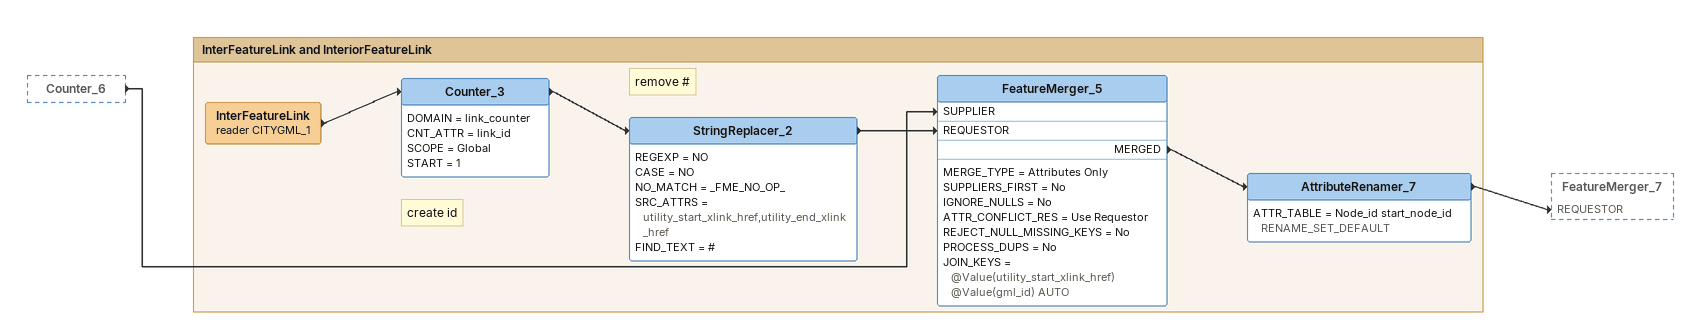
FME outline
Counter_6 [outside]
    -> FeatureMerger_5 [SUPPLIER]

Bookmark: InterFeatureLink and InteriorFeatureLink
InterFeatureLink (reader CITYGML_1)
    -> Counter_3
Note: create id
Counter_3
    DOMAIN = link_counter
    CNT_ATTR = link_id
    SCOPE = Global
    START = 1
    -> StringReplacer_2
Note: remove #
StringReplacer_2
    REGEXP = NO
    CASE = NO
    NO_MATCH = _FME_NO_OP_
    SRC_ATTRS = utility_start_xlink_href,utility_end_xlink_href
    FIND_TEXT = #
    -> FeatureMerger_5 [REQUESTOR]
FeatureMerger_5
    MERGE_TYPE = Attributes Only
    SUPPLIERS_FIRST = No
    IGNORE_NULLS = No
    ATTR_CONFLICT_RES = Use Requestor
    REJECT_NULL_MISSING_KEYS = No
    PROCESS_DUPS = No
    JOIN_KEYS = @Value(utility_start_xlink_href) @Value(gml_id) AUTO
    MERGED -> AttributeRenamer_7
AttributeRenamer_7
    ATTR_TABLE = Node_id start_node_id RENAME_SET_DEFAULT
    -> FeatureMerger_7 [REQUESTOR]
